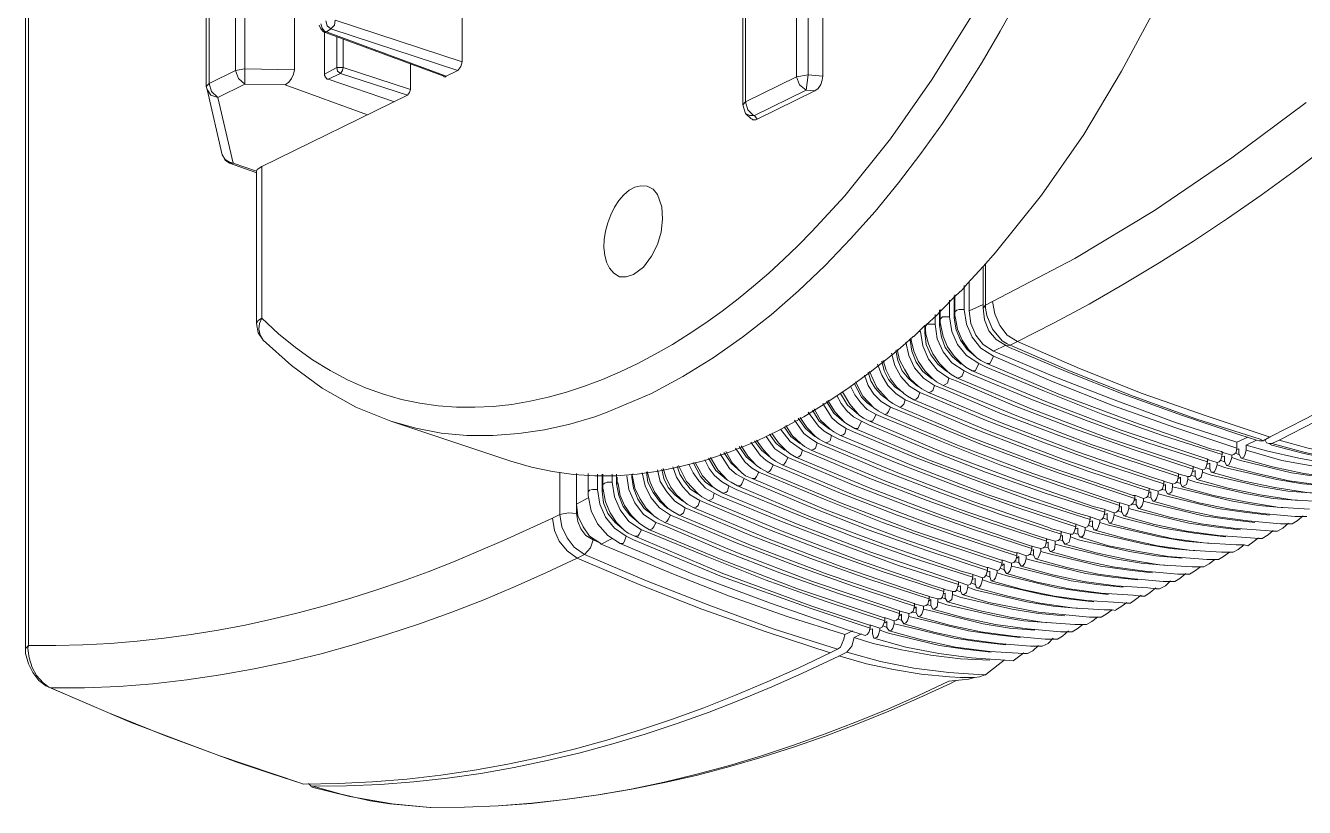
# Model space of a CAD drawing. Header units: millimetres. Extents: x -66 to 230, y -62 to 358.
# Drawn here: x 0.4 to 54.6, y 8 to 41.1 of the extents above; entities that cross this region are included whole.
import ezdxf

# ---------------------------------------------------------------- set-up
doc = ezdxf.new("R2010")
doc.units = ezdxf.units.MM

msp = doc.modelspace()

# ---------------------------------------------------------------- linework, layer by layer
at = {"color": 0, "lineweight": 0}
for points in [[(9.719, 67.706), (9.719, 39.253)], [(9.318, 39.191), (9.318, 67.614)], [(8.083, 66.935), (8.083, 38.512), (8.114, 38.388)], [(8.207, 67.058), (8.207, 38.635)], [(0.43, 65.855), (0.43, 14.502), (0.553, 14.07), (0.739, 13.7), (0.985, 13.36), (1.294, 13.144)], [(0.553, 14.842), (0.553, 65.978)], [(30.797, 37.74), (30.797, 57.893)], [(30.921, 57.831), (30.921, 37.864)], [(33.081, 38.913), (33.081, 56.504)], [(33.575, 56.72), (33.575, 39.006)], [(34.192, 48.85), (34.192, 38.944)], [(11.818, 48.634), (11.818, 39.222)], [(18.916, 46.69), (18.916, 39.561)], [(41.907, 44.159), (40.457, 41.444), (38.821, 38.821), (37.062, 36.29), (35.118, 33.883)], [(42.432, 27.711), (43.957, 28.485), (45.466, 29.299), (46.958, 30.151), (48.434, 31.039), (49.892, 31.962), (51.332, 32.918), (52.752, 33.905), (54.153, 34.923), (55.533, 35.968), (56.892, 37.04), (58.229, 38.137), (59.543, 39.258), (60.834, 40.4), (62.101, 41.563), (63.343, 42.745), (64.559, 43.943)], [(43.111, 43.481), (42.432, 42.17), (41.706, 40.856), (40.935, 39.542), (40.118, 38.237), (39.255, 36.946), (38.348, 35.676), (37.397, 34.433), (36.403, 33.224), (35.365, 32.054), (34.285, 30.931), (33.163, 29.86), (31.999, 28.848), (30.794, 27.902), (29.549, 27.028), (28.264, 26.231), (26.94, 25.519)], [(41.506, 31.476), (43.45, 33.914), (45.24, 36.475), (46.845, 39.16), (48.326, 41.907)], [(12.929, 41.166), (12.959, 41.073)], [(13.361, 40.95), (13.206, 41.073), (13.145, 41.289)], [(13.546, 41.32), (13.515, 41.104), (13.361, 40.95)], [(18.916, 39.561), (13.546, 41.32)], [(12.867, 41.104), (12.929, 40.95), (13.052, 40.826)], [(12.959, 41.073), (12.99, 40.981)], [(13.052, 40.826), (13.176, 40.826), (13.083, 40.857), (12.99, 40.981)], [(18.144, 38.944), (13.052, 40.826)], [(13.083, 40.826), (13.083, 39.037)], [(13.361, 40.95), (13.176, 40.826)], [(18.237, 38.944), (13.176, 40.826)], [(13.361, 40.95), (18.73, 39.191)], [(13.608, 39.314), (13.608, 40.61)], [(13.885, 40.518), (13.885, 39.314)], [(18.73, 39.191), (18.865, 39.356), (18.916, 39.561)], [(53.11, 23.668), (54.666, 24.454), (56.199, 25.278), (57.71, 26.14), (59.197, 27.037), (60.662, 27.967), (62.106, 28.931), (63.529, 29.925), (64.931, 30.948), (66.312, 32), (67.674, 33.079), (69.016, 34.182), (70.339, 35.309), (71.644, 36.458), (72.931, 37.628), (74.201, 38.817), (75.453, 40.024)], [(53.511, 23.544), (55.051, 24.327), (56.57, 25.146), (58.068, 26.002), (59.546, 26.892), (61.002, 27.815), (62.439, 28.77), (63.854, 29.756), (65.25, 30.771), (66.625, 31.814), (67.98, 32.883), (69.316, 33.977), (70.631, 35.095), (71.927, 36.235), (73.204, 37.397), (74.462, 38.578), (75.7, 39.777)], [(8.207, 38.635), (9.318, 39.191)], [(9.719, 38.604), (9.719, 39.253), (9.318, 39.191)], [(9.719, 38.604), (9.441, 38.851), (9.318, 39.191)], [(11.818, 39.222), (9.719, 39.253)], [(11.416, 38.574), (11.575, 38.696), (11.691, 38.853), (11.77, 39.033), (11.818, 39.222)], [(13.083, 39.037), (13.608, 39.314)], [(13.083, 39.037), (13.083, 38.975), (13.114, 38.944), (13.114, 38.913), (13.206, 38.821), (13.237, 38.821)], [(13.762, 39.067), (13.237, 38.821)], [(13.762, 39.067), (13.638, 39.16), (13.608, 39.314)], [(13.608, 39.314), (13.885, 39.314)], [(13.885, 39.314), (13.854, 39.191), (13.762, 39.067)], [(13.762, 39.067), (16.601, 38.142)], [(16.725, 38.388), (13.885, 39.314)], [(16.725, 39.469), (16.725, 38.388)], [(18.73, 39.191), (18.237, 38.944)], [(33.482, 38.358), (33.575, 39.006), (33.081, 38.913)], [(34.192, 38.944), (33.575, 39.006)], [(8.083, 38.512), (8.207, 38.635)], [(8.207, 38.635), (8.299, 38.296), (8.577, 38.049)], [(9.719, 38.604), (8.577, 38.049)], [(9.719, 38.604), (11.416, 38.574)], [(11.416, 38.574), (11.447, 38.574)], [(11.416, 38.574), (14.904, 37.308)], [(16.046, 37.864), (13.237, 38.821)], [(18.144, 38.944), (18.144, 38.913), (18.206, 38.913), (18.237, 38.944)], [(30.921, 37.864), (33.081, 38.913)], [(33.482, 38.358), (33.204, 38.574), (33.081, 38.913)], [(33.852, 38.327), (33.993, 38.43), (34.101, 38.591), (34.17, 38.774), (34.192, 38.944)], [(8.577, 38.049), (8.269, 38.142), (8.114, 38.388)], [(8.762, 35.611), (8.114, 38.388)], [(9.225, 35.271), (8.577, 38.049)], [(16.601, 38.142), (10.429, 35.117)], [(16.601, 38.142), (16.694, 38.25), (16.725, 38.388)], [(33.482, 38.358), (31.291, 37.277)], [(31.414, 37.123), (33.852, 38.327)], [(33.482, 38.358), (33.852, 38.327)], [(30.797, 37.74), (30.921, 37.864)], [(30.797, 37.74), (30.921, 37.37)], [(30.921, 37.864), (31.013, 37.524), (31.26, 37.277)], [(31.291, 37.277), (31.106, 37.277), (30.921, 37.37)], [(31.137, 37.154), (30.921, 37.37)], [(41.382, 29.408), (44.87, 31.229), (48.234, 33.266), (51.505, 35.488), (54.653, 37.833)], [(31.137, 37.154), (31.198, 37.123), (31.229, 37.092), (31.353, 37.092), (31.414, 37.123)], [(31.26, 37.277), (31.291, 37.277)], [(31.414, 37.123), (31.291, 37.277)], [(8.762, 35.611), (8.886, 35.426), (9.071, 35.302)], [(8.762, 35.611), (8.886, 35.395), (9.071, 35.271)], [(9.071, 35.302), (9.225, 35.271)], [(9.225, 35.271), (9.071, 35.271)], [(10.182, 34.87), (9.071, 35.271)], [(9.225, 35.271), (9.256, 35.271)], [(10.213, 34.932), (9.225, 35.271)], [(10.429, 35.117), (10.244, 34.994), (10.213, 34.932)], [(10.213, 34.932), (10.213, 34.87)], [(10.213, 34.87), (10.213, 28.482)], [(10.429, 35.117), (10.429, 28.698)], [(26.754, 34.284), (26.487, 34.307), (26.229, 34.248), (25.985, 34.118), (25.758, 33.926), (25.551, 33.682), (25.367, 33.396), (25.21, 33.079), (25.084, 32.741), (24.992, 32.391), (24.937, 32.039), (24.923, 31.696), (24.953, 31.371), (25.03, 31.075), (25.158, 30.817), (25.341, 30.608), (25.582, 30.457)], [(26.168, 30.55), (26.6, 30.858), (26.94, 31.321), (27.186, 31.815), (27.341, 32.34), (27.402, 32.895), (27.372, 33.42), (27.186, 33.944), (27.001, 34.161), (26.754, 34.284)], [(33.729, 32.371), (35.118, 33.883)], [(33.729, 32.371), (33.14, 31.77), (32.532, 31.182), (31.906, 30.609), (31.262, 30.053), (30.602, 29.516), (29.927, 28.999), (29.238, 28.504), (28.535, 28.034), (27.821, 27.589), (27.095, 27.172), (26.359, 26.785), (25.614, 26.429), (24.862, 26.106), (24.102, 25.818), (23.337, 25.567), (22.566, 25.355), (21.792, 25.183), (21.015, 25.053), (20.236, 24.967), (19.457, 24.928), (18.678, 24.936), (17.9, 24.994), (17.125, 25.103), (16.353, 25.265), (15.586, 25.482), (14.825, 25.757), (14.069, 26.09), (13.322, 26.483), (12.583, 26.939), (11.854, 27.459), (11.136, 28.044), (10.429, 28.698)], [(40.302, 30.149), (40.981, 30.889), (41.506, 31.476)], [(40.981, 29.13), (40.981, 30.889)], [(41.074, 29.254), (41.074, 31.013)], [(25.582, 30.457), (25.859, 30.457), (26.168, 30.55)], [(38.574, 28.42), (39.006, 28.822), (39.191, 29.007), (39.809, 29.655), (40.086, 29.902)], [(40.086, 29.902), (40.241, 30.087)], [(40.179, 29.068), (40.179, 30.087)], [(40.241, 30.087), (40.302, 30.149)], [(40.395, 30.272), (40.395, 29.007)], [(39.562, 28.76), (39.562, 29.47)], [(39.747, 29.655), (39.747, 28.698)], [(39.778, 28.976), (39.778, 29.686)], [(40.981, 29.284), (40.395, 29.007)], [(40.981, 29.13), (41.074, 29.254)], [(41.074, 29.254), (41.382, 29.408)], [(41.074, 29.254), (41.074, 29.13)], [(41.382, 29.408), (41.475, 28.883), (41.691, 28.389), (42, 27.988), (42.432, 27.711)], [(38.944, 28.451), (38.944, 28.852)], [(39.13, 29.038), (39.13, 28.389)], [(39.16, 28.667), (39.16, 29.068)], [(39.16, 28.667), (39.253, 28.76), (39.562, 28.76)], [(40.796, 26.785), (40.271, 27.124), (39.901, 27.587), (39.654, 28.143), (39.562, 28.76)], [(39.809, 28.729), (39.747, 28.698)], [(39.778, 28.976), (39.87, 29.038), (39.963, 29.068), (40.179, 29.068)], [(39.778, 28.976), (39.778, 28.822)], [(39.778, 28.822), (39.809, 28.698)], [(41.413, 27.093), (40.889, 27.433), (40.518, 27.896), (40.271, 28.451), (40.179, 29.068)], [(41.413, 27.309), (40.981, 27.587), (40.673, 27.988), (40.457, 28.482), (40.395, 29.007)], [(40.981, 29.13), (41.043, 28.636), (41.228, 28.173), (41.537, 27.803), (41.969, 27.525)], [(41.136, 28.822), (41.074, 29.13)], [(41.784, 27.741), (41.382, 28.235), (41.136, 28.822)], [(10.213, 28.482), (10.275, 28.606), (10.429, 28.698)], [(10.213, 28.482), (10.275, 28.081), (10.491, 27.772)], [(10.491, 27.772), (10.367, 27.988), (10.305, 28.235), (10.336, 28.482), (10.429, 28.698)], [(38.049, 27.927), (38.512, 28.389)], [(38.512, 28.389), (38.574, 28.42)], [(38.512, 28.359), (38.512, 28.081)], [(38.543, 28.359), (38.605, 28.451), (38.944, 28.451)], [(38.543, 28.359), (38.543, 28.204)], [(38.543, 28.204), (38.543, 28.081)], [(40.179, 26.476), (39.654, 26.816), (39.284, 27.278), (39.037, 27.834), (38.944, 28.451)], [(39.191, 28.42), (39.13, 28.389)], [(40.055, 26.754), (39.685, 27.062), (39.377, 27.464), (39.222, 27.896), (39.13, 28.389)], [(39.16, 28.667), (39.16, 28.513)], [(39.16, 28.513), (39.191, 28.389)], [(40.086, 26.754), (39.747, 27.093), (39.469, 27.495), (39.284, 27.927), (39.191, 28.389)], [(40.673, 27.062), (40.302, 27.371), (40.025, 27.772), (39.839, 28.204), (39.747, 28.698)], [(40.704, 27.032), (40.364, 27.371), (40.086, 27.772), (39.901, 28.235), (39.809, 28.698)], [(10.491, 27.772), (11.694, 26.692), (12.99, 25.735), (14.41, 24.933), (15.891, 24.347)], [(36.198, 26.414), (36.668, 26.783), (37.127, 27.15), (37.576, 27.527), (38.019, 27.927)], [(38.914, 25.859), (38.451, 26.168), (38.08, 26.6), (37.833, 27.124), (37.71, 27.68)], [(37.895, 27.834), (37.895, 27.772)], [(37.957, 27.803), (37.895, 27.772)], [(38.821, 26.137), (38.42, 26.445), (38.142, 26.846), (37.957, 27.309), (37.895, 27.772)], [(38.852, 26.137), (38.512, 26.476), (38.235, 26.877), (38.049, 27.309), (37.926, 27.772)], [(38.019, 27.927), (38.049, 27.927)], [(38.266, 28.143), (38.327, 28.143)], [(39.531, 26.168), (39.037, 26.507), (38.667, 26.97), (38.42, 27.525), (38.327, 28.143)], [(38.574, 28.112), (38.512, 28.081)], [(39.438, 26.445), (39.068, 26.754), (38.759, 27.155), (38.574, 27.587), (38.512, 28.081)], [(39.469, 26.445), (39.13, 26.785), (38.852, 27.186), (38.667, 27.618), (38.543, 28.081)], [(42, 27.618), (41.784, 27.741)], [(42.123, 27.556), (42.432, 27.711)], [(42.432, 27.711), (45.055, 26.569), (47.709, 25.519), (50.425, 24.563), (53.141, 23.668)], [(38.296, 25.55), (37.864, 25.828), (37.494, 26.229), (37.247, 26.692), (37.093, 27.217)], [(38.204, 25.828), (37.833, 26.137), (37.556, 26.476), (37.371, 26.908), (37.278, 27.34)], [(38.235, 25.828), (37.895, 26.137), (37.648, 26.538), (37.432, 26.939), (37.34, 27.371)], [(41.136, 26.785), (41.259, 26.785), (41.321, 26.877), (41.413, 27.093)], [(41.938, 27.556), (41.413, 27.309)], [(51.721, 23.452), (49.129, 24.285), (46.536, 25.242), (43.975, 26.229), (41.413, 27.309)], [(51.721, 23.205), (49.098, 24.069), (46.505, 24.995), (43.944, 26.013), (41.413, 27.093)], [(41.969, 27.525), (42.123, 27.556)], [(41.969, 27.525), (42.092, 27.464)], [(42, 27.618), (42.123, 27.556)], [(42.092, 27.464), (44.499, 26.445), (46.907, 25.489), (49.375, 24.594), (51.844, 23.76)], [(42.123, 27.556), (44.715, 26.445), (47.339, 25.396), (49.993, 24.439), (52.708, 23.575)], [(37.679, 25.242), (37.278, 25.519), (36.938, 25.859), (36.692, 26.291), (36.506, 26.754)], [(37.587, 25.55), (37.247, 25.797), (36.969, 26.106), (36.784, 26.476), (36.692, 26.877)], [(37.617, 25.519), (37.309, 25.797), (37.062, 26.137), (36.877, 26.507), (36.753, 26.908)], [(40.086, 26.754), (40.241, 26.63)], [(40.518, 26.476), (40.241, 26.63)], [(40.518, 26.476), (40.642, 26.476), (40.704, 26.569), (40.796, 26.785)], [(40.704, 27.032), (40.889, 26.908)], [(40.796, 26.785), (41.105, 26.63)], [(41.136, 26.785), (40.889, 26.908)], [(51.104, 22.927), (48.573, 23.729), (46.042, 24.624), (43.574, 25.612), (41.105, 26.63)], [(41.136, 26.785), (44.253, 25.458), (47.4, 24.285), (50.61, 23.174)], [(28.112, 22.402), (29.196, 22.676), (30.271, 23.037), (31.331, 23.473), (32.37, 23.975), (33.383, 24.531), (34.362, 25.13), (35.302, 25.761), (36.198, 26.414)], [(36.352, 24.902), (35.889, 25.396), (35.581, 26.013)], [(37.062, 24.933), (36.661, 25.18), (36.352, 25.489), (36.105, 25.859), (35.951, 26.291)], [(36.938, 25.242), (36.661, 25.458), (36.414, 25.735), (36.229, 26.044), (36.105, 26.414)], [(36.969, 25.211), (36.476, 25.766), (36.167, 26.445)], [(38.852, 26.137), (39.006, 26.013)], [(39.284, 25.859), (39.006, 26.013)], [(39.284, 25.859), (39.377, 25.89), (39.469, 25.951), (39.531, 26.168)], [(39.469, 26.445), (39.623, 26.322)], [(39.531, 26.168), (39.839, 26.044)], [(39.901, 26.168), (39.623, 26.322)], [(49.869, 22.31), (47.339, 23.143), (44.808, 24.038), (42.308, 24.995), (39.839, 26.044)], [(39.901, 26.168), (40.025, 26.198), (40.086, 26.26), (40.179, 26.476)], [(39.901, 26.168), (43.018, 24.871), (46.166, 23.668), (49.375, 22.588)], [(40.179, 26.476), (40.488, 26.322)], [(50.486, 22.618), (47.956, 23.421), (45.425, 24.347), (42.926, 25.303), (40.488, 26.322)], [(40.518, 26.476), (43.635, 25.18), (46.783, 23.976), (49.993, 22.896)], [(24.532, 24.532), (25.057, 24.717), (26.94, 25.519)], [(35.704, 24.624), (35.241, 25.026), (34.933, 25.519)], [(35.735, 24.594), (35.334, 25.057), (35.025, 25.581)], [(36.445, 24.624), (36.074, 24.84), (35.797, 25.118), (35.55, 25.458), (35.365, 25.828)], [(36.321, 24.933), (36.074, 25.118), (35.827, 25.365), (35.519, 25.951)], [(37.617, 25.519), (37.772, 25.396)], [(38.049, 25.242), (38.142, 25.273), (38.235, 25.365), (38.296, 25.55)], [(38.235, 25.828), (38.389, 25.705)], [(38.296, 25.55), (38.605, 25.427)], [(38.667, 25.55), (38.389, 25.705)], [(38.667, 25.55), (38.759, 25.581), (38.852, 25.643), (38.914, 25.859)], [(38.667, 25.55), (41.784, 24.254), (44.931, 23.051), (48.11, 21.97)], [(38.914, 25.859), (39.222, 25.735)], [(49.252, 22.001), (46.721, 22.835), (44.191, 23.729), (41.691, 24.686), (39.222, 25.735)], [(39.284, 25.859), (42.401, 24.563), (45.549, 23.359), (48.758, 22.279)], [(35.179, 24.038), (34.871, 24.223), (34.593, 24.47), (34.192, 25.087)], [(35.087, 24.316), (34.655, 24.686), (34.346, 25.18)], [(35.118, 24.285), (34.716, 24.717), (34.408, 25.211)], [(35.827, 24.347), (35.488, 24.532), (35.21, 24.779), (34.963, 25.087), (34.778, 25.427)], [(36.815, 24.624), (36.908, 24.655), (36.969, 24.748), (37.062, 24.933)], [(36.969, 25.211), (37.155, 25.087)], [(37.062, 24.933), (37.371, 24.81)], [(37.432, 24.933), (37.155, 25.087)], [(37.432, 24.933), (37.525, 24.964), (37.617, 25.057), (37.679, 25.242)], [(37.432, 24.933), (40.518, 23.637), (43.697, 22.433), (46.876, 21.353)], [(37.679, 25.242), (37.988, 25.118)], [(38.049, 25.242), (37.772, 25.396)], [(48.018, 21.384), (45.456, 22.217), (42.956, 23.112), (40.457, 24.069), (37.988, 25.118)], [(38.049, 25.242), (41.166, 23.946), (44.314, 22.742), (47.493, 21.662)], [(48.635, 21.693), (46.073, 22.526), (43.574, 23.421), (41.074, 24.378), (38.605, 25.427)], [(24.532, 24.532), (23.48, 24.221), (22.406, 23.98), (21.317, 23.815), (20.22, 23.733), (19.122, 23.739), (18.03, 23.84), (16.951, 24.04), (15.891, 24.347)], [(33.945, 23.421), (33.667, 23.606), (33.389, 23.822), (32.988, 24.378)], [(33.852, 23.699), (33.451, 24.038), (33.143, 24.47)], [(33.883, 23.699), (33.513, 24.069), (33.235, 24.501)], [(34.562, 23.729), (34.254, 23.915), (34.007, 24.131), (33.575, 24.717)], [(34.47, 24.007), (34.038, 24.347), (33.76, 24.81)], [(34.5, 24.007), (34.099, 24.378), (33.822, 24.871)], [(35.735, 24.594), (35.92, 24.47)], [(36.167, 24.347), (35.92, 24.47)], [(36.167, 24.347), (36.29, 24.347), (36.352, 24.439), (36.445, 24.624)], [(36.352, 24.902), (36.537, 24.779)], [(36.445, 24.624), (36.753, 24.501)], [(36.815, 24.624), (36.537, 24.779)], [(46.752, 20.767), (44.222, 21.6), (41.691, 22.495), (39.222, 23.483), (36.753, 24.501)], [(36.815, 24.624), (39.901, 23.328), (43.08, 22.125), (46.259, 21.045)], [(37.371, 24.81), (40.981, 23.328)], [(15.891, 24.347), (20.983, 22.649)], [(33.328, 23.112), (32.803, 23.483), (32.402, 24.007)], [(33.235, 23.39), (32.834, 23.699), (32.556, 24.1)], [(33.266, 23.39), (32.896, 23.729), (32.618, 24.162)], [(34.5, 24.007), (34.655, 23.884)], [(34.933, 23.729), (34.655, 23.884)], [(34.933, 23.729), (35.056, 23.76), (35.118, 23.822), (35.179, 24.038)], [(35.118, 24.285), (35.272, 24.192)], [(35.179, 24.038), (35.488, 23.884)], [(35.55, 24.038), (35.272, 24.192)], [(45.518, 20.18), (42.987, 20.983), (40.457, 21.909), (37.957, 22.865), (35.488, 23.884)], [(35.55, 24.038), (35.673, 24.038), (35.735, 24.131), (35.827, 24.347)], [(35.55, 24.038), (38.667, 22.711), (41.815, 21.538), (45.024, 20.427)], [(35.827, 24.347), (36.136, 24.192)], [(46.135, 20.489), (43.604, 21.291), (41.074, 22.186), (38.574, 23.174), (36.136, 24.192)], [(36.167, 24.347), (39.284, 23.02), (42.432, 21.847), (45.641, 20.736)], [(31.384, 22.464), (31.013, 22.865), (30.735, 23.297)], [(32.093, 22.495), (31.785, 22.68), (31.538, 22.896), (31.137, 23.452)], [(31.97, 22.804), (31.6, 23.112), (31.291, 23.513)], [(32.001, 22.773), (31.661, 23.143), (31.384, 23.544)], [(32.711, 22.804), (32.155, 23.174), (31.785, 23.699)], [(32.587, 23.112), (32.217, 23.39), (31.939, 23.791)], [(32.649, 23.081), (32.309, 23.421), (32.032, 23.822)], [(33.266, 23.39), (33.42, 23.267)], [(33.698, 23.112), (33.791, 23.143), (33.883, 23.205), (33.945, 23.421)], [(33.883, 23.699), (34.038, 23.575)], [(33.945, 23.421), (34.254, 23.297)], [(34.315, 23.421), (34.038, 23.575)], [(44.283, 19.563), (41.722, 20.396), (39.222, 21.291), (36.722, 22.248), (34.254, 23.297)], [(34.315, 23.421), (34.408, 23.452), (34.5, 23.513), (34.562, 23.729)], [(34.315, 23.421), (37.432, 22.125), (40.58, 20.921), (43.759, 19.841)], [(34.562, 23.729), (34.871, 23.575)], [(44.901, 19.872), (42.37, 20.705), (39.839, 21.6), (37.34, 22.557), (34.871, 23.575)], [(34.933, 23.729), (38.049, 22.433), (41.197, 21.23), (44.407, 20.15)], [(40.981, 23.328), (44.16, 22.156), (47.4, 21.075)], [(52.184, 23.668), (51.721, 23.452)], [(51.721, 23.205), (51.721, 23.452)], [(51.844, 23.76), (52.554, 23.544)], [(52.122, 23.328), (52.554, 23.544)], [(52.122, 23.328), (52.986, 23.081)], [(52.122, 23.112), (52.122, 23.328)], [(52.554, 23.544), (52.678, 23.513)], [(52.832, 23.513), (52.678, 23.513)], [(52.708, 23.575), (52.832, 23.513)], [(52.832, 23.513), (53.11, 23.668)], [(52.924, 23.575), (52.924, 23.544)], [(53.079, 23.39), (52.986, 23.421), (52.924, 23.544)], [(53.079, 23.39), (53.202, 23.39)], [(53.079, 23.39), (53.202, 23.328)], [(53.202, 23.39), (53.511, 23.544)], [(53.202, 23.39), (54.622, 23.02), (56.072, 22.711), (57.554, 22.526), (59.004, 22.464)], [(53.202, 23.328), (54.498, 22.989), (55.825, 22.711), (57.183, 22.526), (58.541, 22.433)], [(53.511, 23.544), (54.745, 23.205), (55.98, 22.958), (57.245, 22.742), (58.51, 22.649), (58.819, 22.804)], [(30.118, 21.878), (29.655, 22.248), (29.347, 22.773)], [(30.149, 21.847), (29.748, 22.279), (29.439, 22.804)], [(30.859, 21.909), (30.519, 22.094), (30.242, 22.341), (29.84, 22.958)], [(30.735, 22.186), (30.303, 22.557), (29.995, 23.02)], [(30.766, 22.156), (30.365, 22.557), (30.087, 23.051)], [(31.476, 22.186), (31.167, 22.372), (30.89, 22.618), (30.489, 23.205)], [(31.353, 22.495), (30.951, 22.835), (30.643, 23.267)], [(32.001, 22.773), (32.186, 22.649)], [(32.464, 22.495), (32.556, 22.526), (32.618, 22.618), (32.711, 22.804)], [(32.649, 23.081), (32.803, 22.958)], [(32.711, 22.804), (33.019, 22.68)], [(33.081, 22.804), (32.803, 22.958)], [(33.081, 22.804), (33.173, 22.835), (33.266, 22.896), (33.328, 23.112)], [(33.081, 22.804), (36.198, 21.507), (39.346, 20.304), (42.524, 19.224)], [(33.328, 23.112), (33.636, 22.989)], [(33.698, 23.112), (33.42, 23.267)], [(43.666, 19.255), (41.105, 20.088), (38.605, 20.983), (36.105, 21.94), (33.636, 22.989)], [(33.698, 23.112), (36.815, 21.816), (39.963, 20.613), (43.142, 19.532)], [(49.993, 22.896), (50.456, 22.742)], [(50.61, 23.174), (51.073, 23.051)], [(51.104, 22.927), (51.042, 22.711), (50.98, 22.618), (50.888, 22.588)], [(51.135, 23.02), (51.073, 23.051)], [(51.104, 22.927), (51.104, 23.02)], [(51.104, 22.835), (51.196, 22.865)], [(51.135, 23.02), (51.505, 22.896)], [(51.196, 22.649), (51.196, 22.865)], [(51.505, 22.804), (51.443, 22.588), (51.381, 22.495), (51.289, 22.464)], [(51.721, 23.205), (51.69, 23.02), (51.597, 22.927), (51.505, 22.896)], [(51.505, 22.804), (51.505, 22.896)], [(51.505, 22.804), (51.875, 22.68)], [(51.659, 22.989), (51.813, 22.927)], [(51.721, 23.143), (51.813, 23.174)], [(51.813, 22.958), (51.813, 23.174)], [(51.906, 22.773), (51.813, 22.958)], [(52.122, 23.112), (52.06, 22.896), (51.999, 22.804), (51.906, 22.773)], [(51.906, 22.773), (53.233, 22.402), (54.56, 22.125), (55.918, 21.94), (57.276, 21.847)], [(52.122, 23.112), (53.634, 22.68), (55.146, 22.402), (56.69, 22.217), (58.233, 22.156)], [(52.986, 23.081), (54.344, 22.773), (55.733, 22.526), (57.122, 22.402), (58.541, 22.402)], [(20.983, 22.649), (21.854, 22.397), (22.738, 22.211), (23.633, 22.089), (24.534, 22.03), (25.436, 22.034), (26.336, 22.098), (27.23, 22.221), (28.112, 22.402)], [(27.649, 20.643), (27.341, 20.952), (27.063, 21.353), (26.878, 21.754), (26.754, 22.217)], [(28.359, 20.674), (27.927, 20.952), (27.588, 21.353), (27.31, 21.785), (27.186, 22.279)], [(28.267, 20.952), (27.927, 21.23), (27.649, 21.538), (27.464, 21.909), (27.372, 22.31)], [(28.297, 20.952), (27.989, 21.23), (27.742, 21.569), (27.557, 21.94), (27.433, 22.341)], [(28.976, 20.983), (28.575, 21.23), (28.267, 21.569), (27.989, 21.97), (27.834, 22.402)], [(28.884, 21.261), (28.575, 21.477), (28.328, 21.785), (28.143, 22.094), (28.02, 22.433)], [(28.915, 21.261), (28.421, 21.785), (28.081, 22.464)], [(29.594, 21.291), (29.223, 21.507), (28.945, 21.816), (28.699, 22.156), (28.513, 22.526)], [(29.501, 21.569), (29.223, 21.754), (29.007, 22.001), (28.699, 22.588)], [(29.532, 21.569), (29.1, 22.032), (28.791, 22.588)], [(30.211, 21.6), (29.902, 21.785), (29.594, 22.063), (29.378, 22.341), (29.192, 22.711)], [(31.384, 22.464), (31.569, 22.341)], [(31.846, 22.186), (31.569, 22.341)], [(31.846, 22.186), (31.939, 22.217), (32.001, 22.31), (32.093, 22.495)], [(32.093, 22.495), (32.402, 22.372)], [(32.464, 22.495), (32.186, 22.649)], [(42.401, 18.637), (39.87, 19.471), (37.34, 20.366), (34.871, 21.322), (32.402, 22.372)], [(32.464, 22.495), (35.55, 21.199), (38.728, 19.995), (41.907, 18.915)], [(43.049, 18.946), (40.488, 19.779), (37.988, 20.674), (35.488, 21.631), (33.019, 22.68)], [(48.758, 22.279), (49.221, 22.125)], [(49.375, 22.588), (49.838, 22.433)], [(49.869, 22.31), (49.808, 22.094), (49.746, 22.001), (49.653, 22.001)], [(49.9, 22.402), (49.838, 22.433)], [(49.869, 22.31), (49.869, 22.433)], [(49.869, 22.217), (49.962, 22.248)], [(49.9, 22.402), (50.27, 22.279)], [(49.962, 22.032), (49.962, 22.248)], [(50.486, 22.618), (50.425, 22.402), (50.363, 22.31), (50.27, 22.279)], [(50.27, 22.186), (50.27, 22.279)], [(50.425, 22.372), (50.579, 22.31)], [(50.517, 22.711), (50.456, 22.742)], [(50.486, 22.618), (50.486, 22.742)], [(50.486, 22.526), (50.579, 22.557)], [(50.517, 22.711), (50.888, 22.588)], [(50.579, 22.341), (50.579, 22.557)], [(50.641, 22.186), (50.579, 22.341)], [(50.888, 22.495), (50.826, 22.279), (50.764, 22.186), (50.641, 22.186)], [(50.888, 22.495), (50.888, 22.588)], [(50.888, 22.495), (51.258, 22.372)], [(51.042, 22.68), (51.196, 22.618)], [(51.289, 22.464), (51.196, 22.649)], [(51.258, 22.372), (53.418, 21.878), (54.498, 21.693), (55.609, 21.6)], [(51.289, 22.464), (52.585, 22.125), (53.943, 21.816), (55.301, 21.631), (56.659, 21.538)], [(51.875, 22.68), (54.035, 22.156), (55.116, 22.001), (56.227, 21.878)], [(23.051, 22.186), (23.051, 20.396)], [(23.761, 22.125), (23.761, 20.427)], [(24.255, 21.353), (24.255, 22.125)], [(24.656, 21.446), (24.656, 22.094)], [(24.841, 22.094), (24.841, 21.384)], [(24.872, 21.662), (24.872, 22.094)], [(24.872, 21.662), (24.964, 21.724), (25.057, 21.754), (25.273, 21.754)], [(25.273, 21.754), (25.273, 22.094)], [(26.507, 19.748), (25.983, 20.088), (25.613, 20.582), (25.366, 21.137), (25.273, 21.754)], [(25.458, 22.094), (25.458, 21.693)], [(26.384, 20.057), (26.014, 20.366), (25.736, 20.736), (25.551, 21.199), (25.458, 21.693)], [(25.52, 21.693), (25.458, 21.693)], [(25.489, 21.97), (25.489, 21.785)], [(25.489, 21.785), (25.52, 21.693)], [(26.415, 20.026), (26.075, 20.366), (25.798, 20.767), (25.613, 21.199), (25.52, 21.693)], [(27.125, 20.057), (26.6, 20.396), (26.23, 20.89), (25.983, 21.446), (25.89, 22.032)], [(26.106, 22.094), (26.137, 22.001)], [(26.106, 22.063), (26.106, 21.97)], [(26.137, 22.001), (26.106, 21.97)], [(27.001, 20.366), (26.631, 20.643), (26.353, 21.045), (26.168, 21.507), (26.106, 21.97)], [(26.137, 22.094), (26.168, 22.094)], [(27.032, 20.335), (26.693, 20.674), (26.446, 21.075), (26.23, 21.507), (26.137, 22.001)], [(27.742, 20.366), (27.279, 20.674), (26.909, 21.106), (26.662, 21.6), (26.538, 22.156)], [(27.618, 20.643), (27.279, 20.952), (27.001, 21.322), (26.785, 21.754), (26.723, 22.186)], [(30.149, 21.847), (30.303, 21.754)], [(30.581, 21.6), (30.303, 21.754)], [(30.581, 21.6), (30.705, 21.6), (30.766, 21.693), (30.859, 21.909)], [(30.766, 22.156), (30.921, 22.032)], [(30.859, 21.909), (31.167, 21.754)], [(31.198, 21.909), (30.921, 22.032)], [(41.166, 18.02), (38.636, 18.853), (36.105, 19.748), (33.606, 20.736), (31.167, 21.754)], [(31.198, 21.909), (31.322, 21.909), (31.384, 22.001), (31.476, 22.186)], [(31.198, 21.909), (34.315, 20.582), (37.463, 19.409), (40.673, 18.298)], [(31.476, 22.186), (31.785, 22.063)], [(41.784, 18.329), (39.253, 19.162), (36.722, 20.057), (34.254, 21.045), (31.785, 22.063)], [(31.816, 22.186), (34.933, 20.89), (38.08, 19.687), (41.29, 18.607)], [(48.11, 21.97), (48.604, 21.816)], [(48.635, 21.693), (48.573, 21.477), (48.511, 21.415), (48.388, 21.384)], [(48.666, 21.785), (48.604, 21.816)], [(48.635, 21.693), (48.635, 21.816)], [(48.666, 21.785), (49.005, 21.693)], [(49.005, 21.569), (49.005, 21.693)], [(49.252, 22.001), (49.19, 21.785), (49.129, 21.724), (49.036, 21.693)], [(49.159, 21.754), (49.314, 21.724)], [(49.283, 22.094), (49.221, 22.125)], [(49.252, 22.001), (49.252, 22.125)], [(49.252, 21.909), (49.345, 21.97)], [(49.283, 22.094), (49.653, 22.001)], [(49.345, 21.724), (49.345, 21.97)], [(49.406, 21.569), (49.345, 21.724)], [(49.653, 21.878), (49.592, 21.662), (49.499, 21.6), (49.406, 21.569)], [(49.653, 21.878), (49.653, 22.001)], [(49.653, 21.878), (49.993, 21.754)], [(49.777, 22.063), (49.962, 22.001)], [(50.024, 21.878), (49.962, 22.032)], [(49.993, 21.754), (52.153, 21.261), (53.264, 21.075), (54.375, 20.983)], [(50.27, 22.186), (50.209, 21.97), (50.147, 21.909), (50.024, 21.878)], [(50.024, 21.878), (51.351, 21.507), (52.708, 21.23), (54.066, 21.014), (55.424, 20.921)], [(50.27, 22.186), (50.641, 22.063)], [(50.641, 22.186), (51.968, 21.816), (53.326, 21.538), (54.684, 21.322), (56.041, 21.23)], [(50.641, 22.063), (52.801, 21.569), (53.881, 21.384), (54.992, 21.291)], [(24.255, 21.353), (24.316, 21.415), (24.44, 21.446), (24.656, 21.446)], [(24.255, 21.353), (24.255, 21.199)], [(25.613, 19.162), (25.088, 19.502), (24.656, 19.995), (24.378, 20.551), (24.255, 21.199)], [(25.859, 19.471), (25.366, 19.81), (24.995, 20.273), (24.748, 20.829), (24.656, 21.446)], [(25.767, 19.748), (25.396, 20.057), (25.088, 20.427), (24.903, 20.89), (24.841, 21.384)], [(24.903, 21.384), (24.841, 21.384)], [(24.872, 21.662), (24.872, 21.507)], [(24.872, 21.507), (24.903, 21.384)], [(25.798, 19.718), (25.458, 20.057), (25.18, 20.458), (24.995, 20.921), (24.903, 21.384)], [(28.915, 21.261), (29.069, 21.137)], [(29.347, 20.983), (29.069, 21.137)], [(29.347, 20.983), (29.439, 21.014), (29.532, 21.075), (29.594, 21.291)], [(29.532, 21.569), (29.686, 21.446)], [(29.594, 21.291), (29.902, 21.137)], [(29.964, 21.291), (29.686, 21.446)], [(39.932, 17.434), (37.401, 18.236), (34.871, 19.162), (32.371, 20.119), (29.902, 21.137)], [(29.964, 21.291), (30.087, 21.322), (30.149, 21.384), (30.211, 21.6)], [(29.964, 21.291), (33.081, 19.995), (36.229, 18.792), (39.438, 17.712)], [(30.211, 21.6), (30.519, 21.446)], [(40.549, 17.742), (38.019, 18.545), (35.488, 19.44), (32.988, 20.427), (30.519, 21.446)], [(30.581, 21.6), (33.698, 20.273), (36.846, 19.1), (40.055, 17.989)], [(46.876, 21.353), (47.339, 21.199)], [(47.431, 21.199), (47.339, 21.199)], [(47.4, 21.075), (47.4, 21.199)], [(47.431, 21.199), (47.771, 21.075)], [(47.493, 21.662), (47.987, 21.507)], [(48.018, 21.384), (47.956, 21.168), (47.894, 21.106), (47.771, 21.075)], [(47.925, 21.137), (48.079, 21.106)], [(48.048, 21.477), (47.987, 21.507)], [(47.987, 21.291), (48.079, 21.353)], [(48.018, 21.384), (48.018, 21.507)], [(48.048, 21.477), (48.388, 21.384)], [(48.079, 21.106), (48.079, 21.353)], [(48.388, 21.261), (48.326, 21.075), (48.264, 20.983), (48.172, 20.952)], [(48.388, 21.261), (48.388, 21.384)], [(48.388, 21.261), (48.758, 21.168)], [(48.542, 21.446), (48.697, 21.415)], [(48.604, 21.6), (48.697, 21.662)], [(48.697, 21.415), (48.697, 21.662)], [(48.789, 21.261), (48.697, 21.415)], [(48.758, 21.168), (50.919, 20.643), (52.03, 20.489), (53.11, 20.366)], [(49.005, 21.569), (48.974, 21.353), (48.882, 21.291), (48.789, 21.261)], [(48.789, 21.261), (50.116, 20.89), (51.443, 20.613), (52.801, 20.427), (54.19, 20.304)], [(49.005, 21.569), (49.375, 21.477)], [(49.375, 21.477), (51.536, 20.952), (52.647, 20.767), (53.758, 20.674)], [(49.406, 21.569), (50.733, 21.199), (52.091, 20.921), (53.449, 20.705), (54.807, 20.613)], [(24.285, 21.106), (23.761, 20.829)], [(24.748, 19.193), (24.316, 19.471), (24.039, 19.872), (23.823, 20.335), (23.761, 20.829)], [(27.649, 20.643), (27.834, 20.52)], [(28.112, 20.366), (28.205, 20.396), (28.297, 20.458), (28.359, 20.674)], [(28.297, 20.952), (28.452, 20.829)], [(28.359, 20.674), (28.668, 20.551)], [(28.729, 20.674), (28.452, 20.829)], [(28.729, 20.674), (28.822, 20.705), (28.915, 20.767), (28.976, 20.983)], [(28.729, 20.674), (31.846, 19.378), (34.994, 18.175), (38.173, 17.094)], [(28.976, 20.983), (29.285, 20.859)], [(39.315, 17.125), (36.753, 17.958), (34.254, 18.853), (31.754, 19.81), (29.285, 20.859)], [(29.347, 20.983), (32.464, 19.687), (35.611, 18.483), (38.79, 17.403)], [(45.641, 20.736), (46.104, 20.613)], [(46.166, 20.582), (46.104, 20.613)], [(46.135, 20.489), (46.135, 20.582)], [(46.166, 20.582), (46.536, 20.458)], [(46.259, 21.045), (46.721, 20.89)], [(46.752, 20.767), (46.721, 20.582), (46.629, 20.489), (46.536, 20.458)], [(46.783, 20.89), (46.721, 20.89)], [(46.752, 20.767), (46.752, 20.89)], [(46.752, 20.705), (46.845, 20.736)], [(46.783, 20.89), (47.153, 20.767)], [(46.845, 20.52), (46.845, 20.736)], [(47.153, 20.643), (47.092, 20.458), (47.03, 20.366), (46.937, 20.335)], [(47.4, 21.075), (47.339, 20.89), (47.246, 20.798), (47.153, 20.767)], [(47.153, 20.643), (47.153, 20.767)], [(47.153, 20.643), (47.524, 20.551)], [(47.308, 20.829), (47.462, 20.798)], [(47.37, 20.983), (47.462, 21.045)], [(47.462, 20.798), (47.462, 21.045)], [(47.555, 20.643), (47.462, 20.798)], [(47.771, 20.952), (47.709, 20.767), (47.647, 20.674), (47.555, 20.643)], [(47.555, 20.643), (48.882, 20.273), (50.209, 19.995), (51.567, 19.81), (52.924, 19.718)], [(47.771, 20.952), (47.771, 21.075)], [(47.771, 20.952), (48.141, 20.859)], [(48.172, 20.952), (48.079, 21.106)], [(48.141, 20.859), (50.301, 20.335), (51.412, 20.18), (52.492, 20.057)], [(48.172, 20.952), (49.499, 20.582), (50.826, 20.304), (52.184, 20.119), (53.573, 19.995)], [(18.545, 18.391), (20.675, 19.285), (22.742, 20.242)], [(22.742, 20.242), (23.051, 20.396)], [(22.742, 20.242), (22.835, 19.718), (23.02, 19.255), (23.36, 18.853), (23.792, 18.545)], [(23.761, 20.427), (23.421, 20.458), (23.051, 20.396)], [(23.051, 20.396), (23.144, 19.872), (23.36, 19.409), (23.668, 19.008), (24.1, 18.699)], [(23.761, 20.427), (23.823, 20.088), (23.946, 19.779), (24.162, 19.502), (24.471, 19.316)], [(26.847, 19.748), (26.97, 19.779), (27.032, 19.872), (27.125, 20.057)], [(27.032, 20.335), (27.217, 20.211)], [(27.125, 20.057), (27.433, 19.934)], [(27.495, 20.057), (27.217, 20.211)], [(27.495, 20.057), (27.588, 20.088), (27.649, 20.18), (27.742, 20.366)], [(27.495, 20.057), (30.581, 18.761), (33.76, 17.557), (36.938, 16.477)], [(27.742, 20.366), (28.051, 20.242)], [(28.112, 20.366), (27.834, 20.52)], [(38.08, 16.508), (35.519, 17.341), (33.019, 18.236), (30.519, 19.193), (28.051, 20.242)], [(28.112, 20.366), (31.198, 19.069), (34.377, 17.866), (37.556, 16.786)], [(38.698, 16.817), (36.136, 17.65), (33.636, 18.545), (31.137, 19.502), (28.668, 20.551)], [(44.407, 20.15), (44.87, 19.995)], [(45.024, 20.427), (45.487, 20.304)], [(45.518, 20.18), (45.456, 19.964), (45.394, 19.872), (45.302, 19.841)], [(45.549, 20.273), (45.487, 20.304)], [(45.518, 20.18), (45.518, 20.304)], [(45.518, 20.088), (45.61, 20.119)], [(45.549, 20.273), (45.919, 20.15)], [(45.61, 19.903), (45.61, 20.119)], [(45.919, 20.057), (45.857, 19.841), (45.796, 19.748), (45.672, 19.748)], [(46.135, 20.489), (46.073, 20.273), (46.012, 20.18), (45.919, 20.15)], [(45.919, 20.057), (45.919, 20.15)], [(45.919, 20.057), (46.289, 19.934)], [(46.073, 20.242), (46.228, 20.18)], [(46.135, 20.396), (46.228, 20.427)], [(46.228, 20.211), (46.228, 20.427)], [(46.32, 20.026), (46.228, 20.211)], [(46.536, 20.366), (46.475, 20.15), (46.413, 20.057), (46.32, 20.026)], [(46.536, 20.366), (46.536, 20.458)], [(46.536, 20.366), (46.907, 20.242)], [(46.691, 20.551), (46.845, 20.489)], [(46.937, 20.335), (46.845, 20.52)], [(46.907, 20.242), (48.604, 19.81)], [(46.937, 20.335), (48.234, 19.964), (49.592, 19.687), (50.949, 19.502), (52.307, 19.409)], [(47.524, 20.551), (49.684, 20.026), (50.764, 19.872), (51.875, 19.748)], [(54.066, 19.995), (54.282, 20.119), (54.529, 20.335)], [(54.19, 20.304), (54.529, 20.304)], [(54.529, 20.304), (54.684, 20.304)], [(25.798, 19.718), (25.952, 19.594)], [(26.23, 19.471), (25.952, 19.594)], [(26.23, 19.471), (26.353, 19.471), (26.415, 19.563), (26.507, 19.748)], [(26.415, 20.026), (26.6, 19.903)], [(26.507, 19.748), (26.816, 19.625)], [(26.847, 19.748), (26.6, 19.903)], [(36.815, 15.891), (34.284, 16.724), (31.754, 17.619), (29.285, 18.607), (26.816, 19.625)], [(26.847, 19.748), (29.964, 18.452), (33.112, 17.249), (36.321, 16.169)], [(37.432, 16.199), (34.902, 17.033), (32.371, 17.928), (29.902, 18.884), (27.433, 19.934)], [(43.142, 19.532), (43.635, 19.378)], [(43.882, 19.779), (43.759, 19.841)], [(43.882, 19.779), (44.253, 19.687)], [(44.283, 19.563), (44.222, 19.347), (44.16, 19.285), (44.037, 19.255)], [(44.314, 19.656), (44.253, 19.687)], [(44.253, 19.471), (44.345, 19.502)], [(44.283, 19.563), (44.283, 19.687)], [(44.314, 19.656), (44.685, 19.563)], [(44.345, 19.285), (44.345, 19.502)], [(44.901, 19.872), (44.839, 19.656), (44.777, 19.563), (44.685, 19.563)], [(44.685, 19.44), (44.685, 19.563)], [(44.808, 19.625), (44.962, 19.563)], [(44.931, 19.964), (44.87, 19.995)], [(44.901, 19.872), (44.901, 19.995)], [(44.901, 19.779), (44.993, 19.81)], [(44.931, 19.964), (45.302, 19.841)], [(44.993, 19.594), (44.993, 19.81)], [(45.055, 19.44), (44.993, 19.594)], [(45.302, 19.748), (45.24, 19.532), (45.178, 19.44), (45.055, 19.44)], [(45.302, 19.748), (45.302, 19.841)], [(45.302, 19.748), (45.672, 19.625)], [(45.425, 19.934), (45.61, 19.872)], [(45.672, 19.748), (45.61, 19.903)], [(45.672, 19.748), (46.999, 19.378), (48.357, 19.069), (49.715, 18.884), (51.073, 18.792)], [(45.672, 19.625), (47.832, 19.131), (48.913, 18.946), (50.024, 18.853)], [(46.289, 19.934), (48.45, 19.44), (49.53, 19.255), (50.641, 19.162)], [(46.32, 20.026), (47.616, 19.687), (48.974, 19.378), (50.332, 19.193), (51.69, 19.1)], [(48.604, 19.81), (49.931, 19.594), (51.258, 19.44)], [(52.801, 19.378), (53.048, 19.532), (53.264, 19.718)], [(52.924, 19.718), (53.264, 19.687)], [(53.264, 19.687), (53.449, 19.687)], [(53.449, 19.687), (53.665, 19.81), (53.912, 20.026)], [(53.573, 19.995), (53.912, 19.995)], [(53.912, 19.995), (54.066, 19.995)], [(24.471, 19.316), (24.347, 18.977), (24.1, 18.699)], [(24.471, 19.316), (24.748, 19.193)], [(24.748, 19.193), (24.81, 19.131)], [(25.273, 19.378), (24.81, 19.131)], [(24.81, 19.131), (25.489, 18.853)], [(25.613, 19.162), (25.736, 19.162), (25.798, 19.255), (25.859, 19.471)], [(25.613, 19.162), (28.76, 17.835), (31.97, 16.631), (35.179, 15.52)], [(25.859, 19.471), (26.168, 19.316)], [(26.168, 19.316), (29.902, 17.773), (33.698, 16.415)], [(26.23, 19.471), (29.964, 17.897), (33.729, 16.508)], [(42.524, 19.224), (42.987, 19.069)], [(43.08, 19.039), (42.987, 19.069)], [(43.049, 18.946), (43.049, 19.069)], [(43.08, 19.039), (43.419, 18.946)], [(43.666, 19.255), (43.604, 19.039), (43.543, 18.977), (43.419, 18.946)], [(43.574, 19.008), (43.728, 18.977)], [(43.635, 19.378), (43.697, 19.347), (43.728, 19.347)], [(43.635, 19.162), (43.728, 19.224)], [(43.666, 19.255), (43.666, 19.378)], [(43.728, 19.347), (44.037, 19.255)], [(43.728, 18.977), (43.728, 19.224)], [(43.82, 18.823), (43.728, 18.977)], [(44.037, 19.131), (44.006, 18.915), (43.913, 18.853), (43.82, 18.823)], [(44.037, 19.131), (44.037, 19.255)], [(44.037, 19.131), (44.407, 19.039)], [(44.191, 19.316), (44.345, 19.285)], [(44.438, 19.131), (44.345, 19.285)], [(44.407, 19.039), (46.567, 18.514), (47.678, 18.329), (48.789, 18.236)], [(44.685, 19.44), (44.623, 19.224), (44.53, 19.162), (44.438, 19.131)], [(44.438, 19.131), (45.765, 18.761), (47.092, 18.483), (48.45, 18.267), (49.838, 18.175)], [(44.685, 19.44), (45.024, 19.316)], [(45.024, 19.316), (47.184, 18.823), (48.295, 18.637), (49.406, 18.545)], [(45.055, 19.44), (46.289, 19.069), (47.555, 18.823), (48.82, 18.607), (50.116, 18.514)], [(51.567, 18.792), (51.783, 18.915), (52.03, 19.1)], [(51.69, 19.1), (52.03, 19.1)], [(52.03, 19.1), (52.184, 19.069)], [(52.184, 19.069), (52.4, 19.224), (52.647, 19.409)], [(52.307, 19.409), (52.647, 19.378)], [(52.647, 19.378), (52.801, 19.378)], [(1.479, 13.052), (2.928, 13.057), (4.375, 13.116), (5.818, 13.227), (7.256, 13.389), (8.689, 13.599), (10.115, 13.855), (11.534, 14.155), (12.944, 14.498), (14.344, 14.882), (15.734, 15.304), (17.112, 15.763), (18.477, 16.257), (19.829, 16.784), (21.166, 17.343), (22.487, 17.93), (23.792, 18.545)], [(23.792, 18.545), (24.1, 18.699)], [(23.792, 18.545), (26.415, 17.434), (29.069, 16.385), (31.785, 15.428), (34.5, 14.533)], [(34.809, 14.687), (32.093, 15.551), (29.408, 16.539), (26.723, 17.588), (24.1, 18.699)], [(25.489, 18.853), (27.865, 17.866), (30.242, 16.94), (32.68, 16.076), (35.118, 15.304)], [(41.29, 18.607), (41.753, 18.452)], [(41.815, 18.452), (41.753, 18.452)], [(41.784, 18.329), (41.784, 18.452)], [(41.815, 18.452), (42.185, 18.329)], [(41.907, 18.915), (42.37, 18.761)], [(42.401, 18.637), (42.37, 18.452), (42.277, 18.36), (42.185, 18.329)], [(42.463, 18.761), (42.37, 18.761)], [(42.401, 18.637), (42.401, 18.761)], [(42.401, 18.545), (42.493, 18.607)], [(42.463, 18.761), (42.802, 18.637)], [(42.493, 18.36), (42.493, 18.607)], [(42.802, 18.514), (42.74, 18.329), (42.679, 18.236), (42.586, 18.205)], [(43.049, 18.946), (42.987, 18.73), (42.895, 18.668), (42.802, 18.637)], [(42.802, 18.514), (42.802, 18.637)], [(42.802, 18.514), (43.172, 18.421)], [(42.956, 18.699), (43.111, 18.668)], [(43.018, 18.853), (43.111, 18.915)], [(43.111, 18.668), (43.111, 18.915)], [(43.203, 18.514), (43.111, 18.668)], [(43.172, 18.421), (45.333, 17.897), (46.444, 17.742), (47.524, 17.619)], [(43.419, 18.823), (43.358, 18.637), (43.296, 18.545), (43.203, 18.514)], [(43.203, 18.514), (44.53, 18.144), (45.857, 17.866), (47.215, 17.681), (48.604, 17.557)], [(43.419, 18.823), (43.419, 18.946)], [(43.419, 18.823), (43.79, 18.73)], [(43.79, 18.73), (45.95, 18.205), (47.061, 18.051), (48.141, 17.928)], [(43.82, 18.823), (45.148, 18.452), (46.475, 18.175), (47.832, 17.989), (49.221, 17.866)], [(50.116, 18.514), (50.456, 18.483)], [(50.332, 18.175), (50.548, 18.298), (50.795, 18.483)], [(50.456, 18.483), (50.795, 18.483)], [(50.795, 18.483), (50.949, 18.483)], [(50.949, 18.483), (51.165, 18.607), (51.412, 18.792)], [(51.073, 18.792), (51.412, 18.792)], [(51.412, 18.792), (51.567, 18.792)], [(0.553, 14.842), (1.705, 14.839), (2.857, 14.87), (4.008, 14.933), (5.158, 15.028), (6.305, 15.154), (7.449, 15.31), (8.589, 15.496), (9.725, 15.711), (10.855, 15.954), (11.979, 16.225), (13.095, 16.523), (14.204, 16.847), (15.304, 17.196), (16.395, 17.57), (17.476, 17.969), (18.545, 18.391)], [(40.055, 17.989), (40.518, 17.866)], [(40.673, 18.298), (41.136, 18.144)], [(41.166, 18.02), (41.105, 17.835), (41.043, 17.742), (40.95, 17.712)], [(41.197, 18.144), (41.136, 18.144)], [(41.166, 18.02), (41.166, 18.144)], [(41.166, 17.958), (41.259, 17.989)], [(41.197, 18.144), (41.568, 18.02)], [(41.259, 17.773), (41.259, 17.989)], [(41.568, 17.928), (41.506, 17.712), (41.444, 17.619), (41.321, 17.588)], [(41.784, 18.329), (41.722, 18.144), (41.66, 18.051), (41.568, 18.02)], [(41.568, 17.928), (41.568, 18.02)], [(41.568, 17.928), (41.938, 17.804)], [(41.722, 18.113), (41.876, 18.051)], [(41.784, 18.236), (41.876, 18.298)], [(41.876, 18.051), (41.876, 18.298)], [(41.969, 17.897), (41.876, 18.051)], [(42.185, 18.205), (42.123, 18.02), (42.061, 17.928), (41.969, 17.897)], [(41.969, 17.897), (43.265, 17.526), (44.623, 17.249), (45.981, 17.064), (47.339, 16.971)], [(42.185, 18.205), (42.185, 18.329)], [(42.185, 18.205), (42.555, 18.113)], [(42.339, 18.391), (42.493, 18.36)], [(42.586, 18.205), (42.493, 18.36)], [(42.555, 18.113), (44.715, 17.588), (45.796, 17.434), (46.907, 17.31)], [(42.586, 18.205), (43.913, 17.835), (45.24, 17.557), (46.598, 17.372), (47.956, 17.28)], [(49.098, 17.557), (49.314, 17.681), (49.561, 17.897)], [(49.715, 17.866), (49.931, 17.989), (50.178, 18.175)], [(49.838, 18.175), (50.178, 18.175)], [(50.178, 18.175), (50.332, 18.175)], [(38.79, 17.403), (39.284, 17.249)], [(39.438, 17.712), (39.901, 17.557)], [(39.932, 17.434), (39.87, 17.218), (39.809, 17.125), (39.716, 17.125)], [(39.963, 17.526), (39.901, 17.557)], [(39.932, 17.434), (39.932, 17.557)], [(39.932, 17.341), (40.025, 17.372)], [(39.963, 17.526), (40.333, 17.403)], [(40.025, 17.156), (40.025, 17.372)], [(40.549, 17.742), (40.488, 17.526), (40.426, 17.434), (40.333, 17.403)], [(40.333, 17.31), (40.333, 17.403)], [(40.457, 17.496), (40.642, 17.434)], [(40.58, 17.835), (40.518, 17.866)], [(40.549, 17.742), (40.549, 17.835)], [(40.549, 17.65), (40.642, 17.681)], [(40.58, 17.835), (40.95, 17.712)], [(40.642, 17.465), (40.642, 17.681)], [(40.704, 17.28), (40.642, 17.465)], [(40.95, 17.619), (40.889, 17.403), (40.827, 17.31), (40.704, 17.28)], [(40.95, 17.619), (40.95, 17.712)], [(40.95, 17.619), (41.321, 17.496)], [(41.105, 17.804), (41.259, 17.742)], [(41.321, 17.588), (41.259, 17.773)], [(41.321, 17.588), (42.648, 17.218), (44.006, 16.94), (45.364, 16.755), (46.721, 16.662)], [(41.321, 17.496), (43.481, 17.002), (44.561, 16.817), (45.672, 16.693)], [(41.938, 17.804), (44.098, 17.28), (45.178, 17.125), (46.289, 17.002)], [(48.45, 17.249), (48.697, 17.372), (48.913, 17.588)], [(48.604, 17.557), (48.913, 17.557)], [(48.913, 17.557), (49.098, 17.557)], [(49.221, 17.866), (49.561, 17.866)], [(49.561, 17.866), (49.715, 17.866)], [(38.173, 17.094), (38.667, 16.94)], [(38.698, 16.817), (38.636, 16.601), (38.574, 16.539), (38.451, 16.508)], [(38.728, 16.909), (38.667, 16.94)], [(38.698, 16.817), (38.698, 16.94)], [(38.728, 16.909), (39.068, 16.817)], [(39.315, 17.125), (39.253, 16.909), (39.191, 16.817), (39.068, 16.817)], [(39.068, 16.693), (39.068, 16.817)], [(39.222, 16.878), (39.377, 16.817)], [(39.346, 17.218), (39.284, 17.249)], [(39.284, 17.033), (39.377, 17.064)], [(39.315, 17.125), (39.315, 17.249)], [(39.346, 17.218), (39.716, 17.125)], [(39.377, 16.847), (39.377, 17.064)], [(39.469, 16.693), (39.377, 16.847)], [(39.685, 17.002), (39.654, 16.786), (39.562, 16.724), (39.469, 16.693)], [(39.685, 17.002), (39.685, 17.125)], [(39.685, 17.002), (40.055, 16.878)], [(39.839, 17.187), (39.994, 17.125)], [(40.086, 17.002), (40.025, 17.156)], [(40.055, 16.878), (42.216, 16.385), (43.327, 16.199), (44.438, 16.107)], [(40.333, 17.31), (40.271, 17.094), (40.179, 17.002), (40.086, 17.002)], [(40.086, 17.002), (41.228, 16.662)], [(40.333, 17.31), (40.673, 17.187)], [(40.673, 17.187), (42.833, 16.693), (43.944, 16.508), (45.055, 16.415)], [(40.704, 17.28), (42.031, 16.94), (43.388, 16.631), (44.746, 16.446), (46.104, 16.354)], [(47.215, 16.631), (47.431, 16.786), (47.678, 16.971)], [(47.339, 16.971), (47.678, 16.94)], [(47.678, 16.94), (47.832, 16.94)], [(47.832, 16.94), (48.048, 17.094), (48.295, 17.28)], [(47.956, 17.28), (48.295, 17.249)], [(48.295, 17.249), (48.45, 17.249)], [(33.698, 16.415), (36.198, 15.582)], [(33.729, 16.508), (36.167, 15.706)], [(36.938, 16.477), (37.401, 16.323)], [(37.463, 16.292), (37.401, 16.323)], [(37.432, 16.199), (37.432, 16.323)], [(37.463, 16.292), (37.833, 16.199)], [(37.556, 16.786), (38.019, 16.631)], [(38.08, 16.508), (38.019, 16.292), (37.926, 16.23), (37.833, 16.199)], [(37.988, 16.261), (38.142, 16.23)], [(38.111, 16.601), (38.019, 16.631)], [(38.049, 16.415), (38.142, 16.477)], [(38.08, 16.508), (38.08, 16.631)], [(38.111, 16.601), (38.451, 16.508)], [(38.142, 16.23), (38.142, 16.477)], [(38.451, 16.385), (38.389, 16.169), (38.327, 16.107), (38.235, 16.076)], [(38.451, 16.385), (38.451, 16.508)], [(38.451, 16.385), (38.821, 16.292)], [(38.605, 16.57), (38.759, 16.539)], [(38.667, 16.724), (38.759, 16.786)], [(38.759, 16.539), (38.759, 16.786)], [(38.852, 16.385), (38.759, 16.539)], [(38.821, 16.292), (40.981, 15.767), (42.092, 15.582), (43.172, 15.49)], [(39.068, 16.693), (39.037, 16.477), (38.944, 16.415), (38.852, 16.385)], [(38.852, 16.385), (40.179, 16.014), (41.506, 15.736), (42.864, 15.551), (44.253, 15.428)], [(39.068, 16.693), (39.438, 16.57)], [(39.438, 16.57), (41.599, 16.076), (42.709, 15.891), (43.82, 15.798)], [(39.469, 16.693), (40.796, 16.323), (42.123, 16.045), (43.481, 15.829), (44.87, 15.736)], [(41.228, 16.662), (43.327, 16.261), (45.487, 16.045)], [(45.981, 16.045), (46.197, 16.169), (46.444, 16.354)], [(46.104, 16.354), (46.444, 16.354)], [(46.444, 16.354), (46.598, 16.323)], [(46.598, 16.354), (46.814, 16.477), (47.061, 16.662)], [(46.721, 16.662), (47.061, 16.631)], [(47.061, 16.631), (47.215, 16.631)], [(36.229, 15.706), (36.167, 15.706)], [(36.198, 15.582), (36.198, 15.706)], [(36.229, 15.706), (36.599, 15.582)], [(36.321, 16.169), (36.784, 16.014)], [(36.815, 15.891), (36.753, 15.706), (36.692, 15.613), (36.599, 15.582)], [(36.846, 16.014), (36.784, 16.014)], [(36.815, 15.891), (36.815, 16.014)], [(36.815, 15.798), (36.908, 15.86)], [(36.846, 16.014), (37.216, 15.891)], [(36.908, 15.613), (36.908, 15.86)], [(37.216, 15.767), (37.155, 15.582), (37.093, 15.49), (37, 15.459)], [(37.432, 16.199), (37.401, 15.983), (37.309, 15.922), (37.216, 15.891)], [(37.216, 15.767), (37.216, 15.891)], [(37.216, 15.767), (37.587, 15.675)], [(37.371, 15.953), (37.525, 15.922)], [(37.432, 16.107), (37.525, 16.169)], [(37.525, 15.922), (37.525, 16.169)], [(37.617, 15.767), (37.525, 15.922)], [(37.833, 16.076), (37.772, 15.891), (37.71, 15.798), (37.617, 15.767)], [(37.617, 15.767), (38.944, 15.397), (40.271, 15.119), (41.629, 14.934), (42.987, 14.811)], [(37.833, 16.076), (37.833, 16.199)], [(37.833, 16.076), (38.204, 15.983)], [(38.235, 16.076), (38.142, 16.23)], [(38.204, 15.983), (40.364, 15.459), (41.444, 15.304), (42.555, 15.181)], [(38.235, 16.076), (39.562, 15.706), (40.889, 15.428), (42.247, 15.243), (43.604, 15.119)], [(44.746, 15.428), (44.962, 15.551), (45.209, 15.736)], [(44.87, 15.736), (45.209, 15.736)], [(45.209, 15.736), (45.364, 15.736)], [(45.364, 15.736), (45.58, 15.86), (45.826, 16.045)], [(45.487, 16.045), (45.826, 16.045)], [(45.826, 16.045), (45.981, 16.045)], [(34.809, 14.687), (34.933, 14.78), (35.087, 15.119), (35.118, 15.304)], [(35.457, 15.459), (35.118, 15.304)], [(35.179, 15.52), (35.982, 15.274)], [(35.21, 14.564), (35.426, 14.811), (35.519, 15.181)], [(35.519, 15.181), (35.827, 15.335)], [(35.519, 15.181), (35.92, 15.058)], [(36.198, 15.582), (36.136, 15.397), (36.074, 15.304), (35.982, 15.274)], [(36.198, 15.52), (36.29, 15.551)], [(36.29, 15.335), (36.29, 15.551)], [(36.352, 15.15), (36.29, 15.335)], [(36.599, 15.49), (36.537, 15.274), (36.476, 15.181), (36.352, 15.15)], [(36.599, 15.49), (36.599, 15.582)], [(36.599, 15.49), (36.969, 15.366)], [(36.753, 15.675), (36.908, 15.613)], [(37, 15.459), (36.908, 15.613)], [(36.969, 15.366), (39.13, 14.842), (40.21, 14.687), (41.321, 14.564)], [(37, 15.459), (38.389, 15.088), (39.809, 14.78), (41.259, 14.595), (42.709, 14.502)], [(37.587, 15.675), (39.747, 15.15), (40.827, 14.996), (41.938, 14.872)], [(44.129, 15.119), (44.345, 15.243), (44.592, 15.459)], [(44.253, 15.428), (44.592, 15.428)], [(44.592, 15.428), (44.746, 15.428)], [(0.43, 14.718), (0.553, 14.842)], [(0.553, 14.842), (0.523, 14.718)], [(1.171, 13.268), (0.893, 13.576), (0.708, 13.916), (0.584, 14.317), (0.523, 14.718)], [(34.809, 14.687), (34.5, 14.533)], [(35.92, 15.058), (36.321, 14.934)], [(36.321, 14.934), (37.525, 14.656), (38.759, 14.44), (40.025, 14.286), (41.259, 14.224)], [(36.352, 15.15), (37.71, 14.78), (39.099, 14.502), (40.488, 14.317), (41.907, 14.224)], [(42.864, 14.502), (43.08, 14.625), (43.327, 14.842)], [(42.987, 14.811), (43.327, 14.811)], [(43.327, 14.811), (43.481, 14.811)], [(43.481, 14.811), (43.728, 14.934), (43.944, 15.15)], [(43.604, 15.119), (43.944, 15.119)], [(43.944, 15.119), (44.129, 15.119)], [(34.5, 14.533), (33.174, 13.902), (31.84, 13.303), (30.498, 12.738), (29.148, 12.208), (27.79, 11.713), (26.423, 11.256), (25.047, 10.836), (23.661, 10.456), (22.265, 10.117), (20.859, 9.82), (19.443, 9.565), (18.015, 9.355), (16.576, 9.189), (15.126, 9.071), (13.663, 9), (12.188, 8.978)], [(34.624, 14.286), (33.334, 13.674), (32.029, 13.091), (30.708, 12.54), (29.374, 12.021), (28.026, 11.537), (26.666, 11.088), (25.294, 10.676), (23.912, 10.303), (22.521, 9.971), (21.12, 9.679), (19.713, 9.431), (18.298, 9.227), (16.877, 9.069), (15.452, 8.958), (14.022, 8.897), (12.589, 8.885)], [(34.624, 14.286), (34.902, 14.409)], [(34.871, 14.409), (36.044, 14.07), (37.185, 13.823), (38.358, 13.638), (39.562, 13.514)], [(35.21, 14.564), (34.902, 14.409)], [(40.981, 13.607), (39.531, 13.7), (38.049, 13.885), (36.63, 14.163), (35.21, 14.564)], [(41.074, 13.607), (41.166, 13.669), (41.876, 14.224)], [(41.907, 14.224), (42.247, 14.193)], [(42.709, 14.533), (42.247, 14.193)], [(42.709, 14.502), (42.864, 14.502)], [(40.981, 13.576), (40.827, 13.514), (40.611, 13.484), (40.364, 13.422)], [(40.981, 13.607), (41.074, 13.607)], [(40.981, 13.576), (41.074, 13.607)], [(1.417, 13.082), (1.171, 13.268)], [(1.294, 13.144), (1.417, 13.082), (4.936, 11.57), (8.608, 10.182), (12.126, 9.009)], [(1.417, 13.082), (1.479, 13.052)], [(1.417, 13.082), (1.479, 13.052)], [(1.479, 13.052), (3.917, 12.002), (6.355, 11.015)], [(17.589, 7.99), (19.017, 7.997), (20.44, 8.055), (21.86, 8.163), (23.273, 8.319), (24.681, 8.522), (26.081, 8.769), (27.474, 9.06), (28.858, 9.392), (30.233, 9.763), (31.597, 10.173), (32.951, 10.619), (34.293, 11.099), (35.623, 11.612), (36.94, 12.156), (38.243, 12.729), (39.531, 13.329)], [(39.593, 13.237), (38.297, 12.637), (36.988, 12.068), (35.666, 11.531), (34.331, 11.026), (32.985, 10.556), (31.628, 10.12), (30.26, 9.721), (28.882, 9.361), (27.495, 9.039), (26.1, 8.758), (24.697, 8.518), (23.287, 8.321), (21.87, 8.169), (20.448, 8.062), (19.021, 8.002), (17.589, 7.99)], [(39.531, 13.329), (40.086, 13.391)], [(39.562, 13.514), (40.025, 13.484)], [(39.593, 13.237), (39.839, 13.36)], [(40.611, 13.484), (40.025, 13.484)], [(40.086, 13.391), (40.364, 13.422)], [(12.126, 9.009), (10.861, 9.41), (9.38, 9.904), (7.621, 10.552), (6.355, 11.015)], [(12.188, 8.978), (12.126, 9.009)], [(12.188, 8.978), (12.126, 9.009)], [(12.404, 9.009), (12.527, 8.885)], [(12.527, 8.885), (12.589, 8.885)], [(12.558, 8.854), (14.163, 8.453), (15.953, 8.145), (17.558, 7.99)], [(12.589, 8.885), (13.793, 8.546), (15.027, 8.268)], [(17.558, 7.99), (15.86, 8.145), (15.027, 8.268)], [(17.558, 7.99), (17.589, 7.99)], [(17.558, 7.99), (17.589, 7.99)]]:
    msp.add_lwpolyline(points, dxfattribs=at)

doc.saveas('drawing.dxf')
